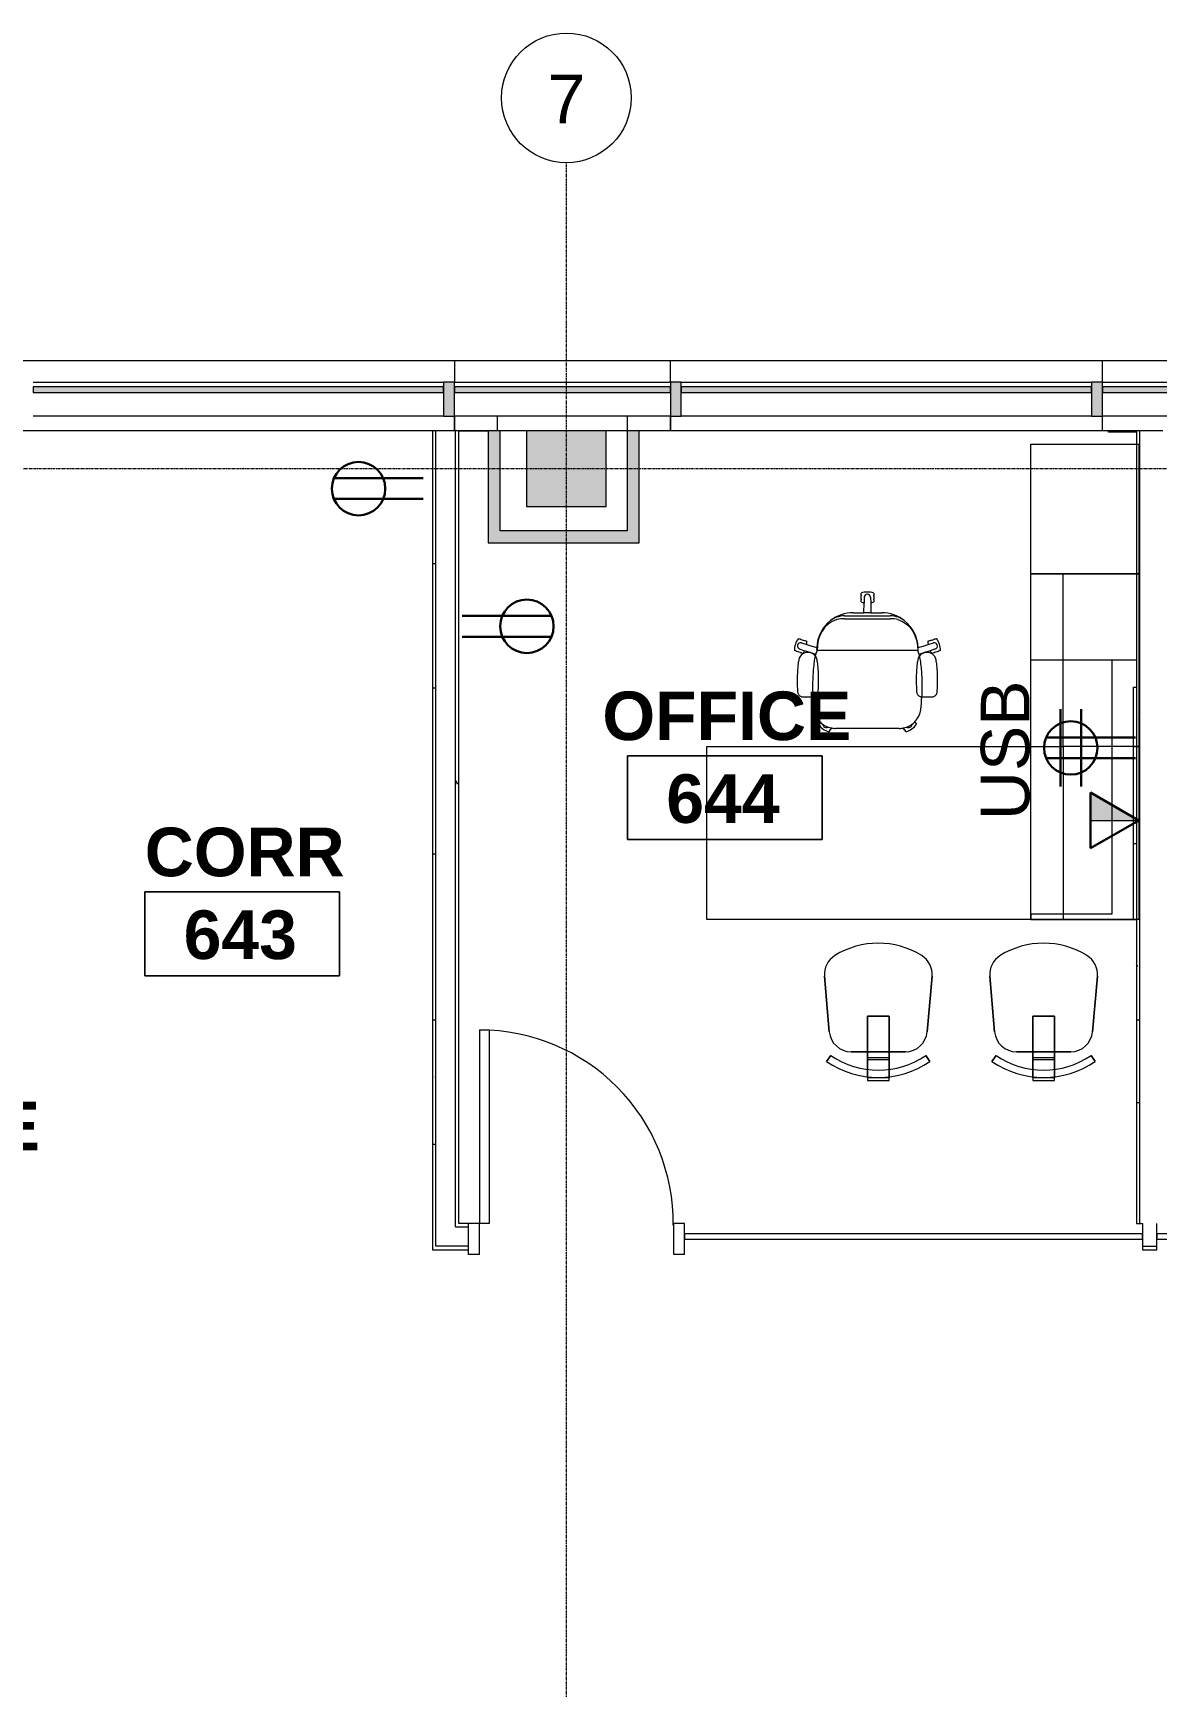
# Model space of a CAD drawing. Header units: inches. Extents: x 2468 to 4886, y -16 to 1381.
# Drawn here: x 3874 to 4082.1, y 1074.6 to 1380.8 of the extents above; entities that cross this region are included whole.
import ezdxf

# ---------------------------------------------------------------- set-up
doc = ezdxf.new("R2010")
doc.units = ezdxf.units.IN
doc.header["$MEASUREMENT"] = 0
doc.linetypes.add('Grid Line 1_2_', pattern=[0.875, 0.5, -0.125, 0.125, -0.125])
for name, color, linetype, lineweight in [('7200-WISCONSIN-AVE-6TH-FLOOR-031418_dwg', 8, 'Continuous', 9), ('A-ANNO-NOTE', 131, 'Continuous', 30), ('A-AREA-IDEN', 2, 'Continuous', 9), ('A-DOOR', 31, 'Continuous', 13), ('A-DOOR-FRAM', 31, 'Continuous', 20), ('A-GLAZ-CURT', 52, 'Continuous', 9), ('A-GLAZ-CWMG', 51, 'Continuous', 13), ('A-WALL', 113, 'Continuous', 13), ('A-WALL-PATT', 111, 'Continuous', 13), ('Bb-col', 7, 'Continuous', 9), ('Bb-cor', 7, 'Continuous', 9), ('I-FURN', 30, 'Continuous', 9), ('I-WALL', 2, 'Continuous', 13), ('Propidex Polylines', 7, 'Continuous', 9), ('S-COLS', 52, 'Continuous', 13), ('S-GRID', 1, 'Continuous', 9), ('S-GRID-IDEN', 1, 'Continuous', 9)]:
    doc.layers.add(name, color=color, linetype=linetype, lineweight=lineweight)
doc.styles.add('Swis721 Lt BT', font='swissl.ttf', dxfattribs={"height": 9})
doc.styles.add('Swis721 Lt BT_B', font='', dxfattribs={"height": 9})
doc.styles.get('Swis721 Lt BT_B').set_extended_font_data('Swis721 Lt BT', bold=True)
pattern_1 = [(0, (0, 0), (30.72, 7.68), [1.267, -21.773, 1.267, -21.773, -122.88]), (0, (0, 0), (30.72, 7.68), [-46.08, 1.267, -44.813, 1.267, -21.773, -53.76]), (0, (0, 0), (30.72, 7.68), [-115.2, 1.267, -14.093, 1.267, -37.133]), (120, (11.52, 3.84), (-22.011075, 22.7643), [1.267, -21.773, 1.267, -21.773, -122.88]), (120, (11.52, 3.84), (-22.011075, 22.7643), [-46.08, 1.267, -44.813, 1.267, -21.773, -53.76]), (120, (11.52, 3.84), (-22.011075, 22.7643), [-115.2, 1.267, -14.093, 1.267, -37.133]), (240, (15.36, 19.2), (-8.708925, -30.4443), [1.267, -21.773, 1.267, -21.773, -122.88]), (240, (15.36, 19.2), (-8.708925, -30.4443), [-46.08, 1.267, -44.813, 1.267, -21.773, -53.76]), (240, (15.36, 19.2), (-8.708925, -30.4443), [-115.2, 1.267, -14.093, 1.267, -37.133])]

# ---------------------------------------------------------------- blocks, each defined once
blk = doc.blocks.new('Concrete-Rectangular-Column - 14_ x 14_-4901127-6TH FLOOR POWER _ SIGNAL')
at = {"layer": 'S-COLS', "lineweight": 9}
blk.add_hatch(color=7, dxfattribs=at).paths.add_polyline_path([(-7, -7.375), (7, -7.375), (7, 7.375), (-7, 7.375)], flags=0)
at = {"layer": 'S-COLS', "color": 8, "lineweight": 20}
for p, q in [((7, 7.375), (-7, 7.375)), ((-7, 7.375), (-7, -7.375)), ((7, -7.375), (7, 7.375)), ((-7, -7.375), (7, -7.375))]:
    blk.add_line(p, q, dxfattribs=at)
blk = doc.blocks.new('Table-Teknion-Credenza_Top_for_Freestanding_Storage - CJCT20064-V39-6TH FLOOR POWER _ SIGNAL')
at = {"layer": 'I-FURN'}
for p, q in [((-32, 10), (32, 10)), ((-32, -9), (-32, 10)), ((32, 10), (32, 4)), ((32, 4), (32, -9.5625)), ((-32, -9.5625), (-32, -9))]:
    blk.add_line(p, q, dxfattribs=at)
blk = doc.blocks.new('Storage-Teknion-Wall_Panel_Open_Shelves - CJWO3HF1432-5122621-6TH FLOOR POWER _ SIGNAL')
at = {"layer": 'I-FURN'}
for p, q in [((-16, 13), (16, 13)), ((-16, -1), (-16, 13)), ((16, 13), (16, -1)), ((16, -1), (-16, -1))]:
    blk.add_line(p, q, dxfattribs=at)
blk = doc.blocks.new('Storage-Teknion-Wall_Panel_Under_Wall_Mount_Storage_Tackable - CJWUT2HF32-5122622-6TH FLOOR POWER _ SIGNAL')
at = {"layer": 'I-FURN'}
for p, q in [((-16, 1), (16, 1)), ((-16, 0), (-16, 1)), ((16, 0), (-16, 0)), ((16, 1), (16, 0))]:
    blk.add_line(p, q, dxfattribs=at)
blk = doc.blocks.new('Support-Teknion-Power_Trunk_with_End_Gable - CJPTG292048-V40-6TH FLOOR POWER _ SIGNAL')
at = {"layer": 'I-FURN'}
for p, q in [((-24, 4.5625), (-24, 0)), ((-19, 4), (-19, 4.5625)), ((10, 4), (-19, 4)), ((10, 4.5625), (10, 4)), ((24, 4), (24, 4.5625)), ((24, -9), (24, 4)), ((-24, 0), (-8, 0)), ((-8, 0), (23, 0)), ((23, 0), (23, -9)), ((23, -9), (23, -15)), ((24, -15), (24, -9)), ((23, -15), (24, -15))]:
    blk.add_line(p, q, dxfattribs=at)
blk = doc.blocks.new('Table-Teknion-Run_Off_Fixed_Journal_Leg - CJRF3266-5471392-6TH FLOOR POWER _ SIGNAL')
at = {"layer": 'I-FURN'}
for p, q in [((-33, 16), (33, 16)), ((-33, -16), (-33, 16)), ((33, 16), (33, -16)), ((33, -16), (-33, -16))]:
    blk.add_line(p, q, dxfattribs=at)
blk = doc.blocks.new('Storage-Teknion-Tower_Pedestal_Coat_and_Open_Shelves - CJTPF692024-5122624-6TH FLOOR POWER _ SIGNAL')
at = {"layer": 'I-FURN'}
for p, q in [((-12, 0), (12, 0)), ((-12, -20), (-12, 0)), ((12, 0), (12, -20)), ((12, -20), (-12, -20))]:
    blk.add_line(p, q, dxfattribs=at)
blk = doc.blocks.new('Chair-Teknion-Projek - No Headrest_  Fixed T-Arms-V15-6TH FLOOR POWER _ SIGNAL')
at = {"layer": 'I-FURN'}
for p, q in [((-8.86, 10.18), (-9.08, 10.49)), ((-8.76, 10.04), (-8.79, 10.09)), ((-7.17, 11.87), (-6.95, 11.57)), ((-6.88, 11.48), (-6.65, 11.17)), ((-5.91, 11.24), (5.91, 11.24)), ((6.65, 11.17), (6.88, 11.48)), ((6.95, 11.57), (7.17, 11.87)), ((8.79, 10.09), (8.76, 10.04)), ((9.08, 10.49), (8.86, 10.18)), ((-11.87, 5.48), (-11.02, 5.48)), ((-11.02, 5.48), (-10.17, 5.48)), ((10.17, 5.48), (11.02, 5.48)), ((11.02, 5.48), (11.87, 5.48)), ((-13.51, -3.15), (-13.15, -3.03)), ((-13.04, -2.99), (-12.4, -2.79)), ((-12.29, -2.75), (-11.93, -2.64)), ((11.93, -2.64), (12.29, -2.75)), ((12.4, -2.79), (13.04, -2.99)), ((13.15, -3.03), (13.51, -3.15)), ((-12.42, -5.28), (-12.78, -5.39)), ((-12.59, -3.46), (-11.62, -3.13)), ((-11.67, -5.03), (-12.31, -5.24)), ((-11.24, -4.3), (-12.21, -4.6)), ((-11.2, -4.88), (-11.56, -5)), ((-9.39, -3.16), (9.39, -3.16)), ((11.56, -5), (11.2, -4.88)), ((12.22, -4.6), (11.24, -4.3)), ((12.59, -3.46), (11.62, -3.13)), ((12.31, -5.24), (11.67, -5.03)), ((12.78, -5.39), (12.42, -5.28)), ((4.23, -9.07), (-4.23, -9.07)), ((4.23, -9.61), (-4.23, -9.61)), ((-0.63, -10.17), (-2.65, -10.17)), ((-1.18, -12.54), (-1.18, -12.17)), ((-0.61, -12.02), (-0.63, -10.17)), ((-0.63, -10.17), (0.64, -10.17)), ((-0.6, -13.04), (-0.61, -12.02)), ((0.6, -13.04), (0.61, -12.02)), ((0.64, -10.17), (0.61, -12.02)), ((2.65, -10.17), (0.64, -10.17)), ((1.18, -12.17), (1.18, -12.54)), ((-1.18, -13.33), (-1.18, -12.66)), ((-1.18, -13.82), (-1.18, -13.45)), ((1.18, -12.66), (1.18, -13.33)), ((1.18, -13.45), (1.18, -13.82))]:
    blk.add_line(p, q, dxfattribs=at)
at = {"layer": 'I-FURN', "flags": 128}
for points in [[(-11.62, -3.13), (-10.6, -2.79), (-9.58, -2.44)], [(9.58, -2.44), (10.6, -2.79), (11.62, -3.13)], [(-9.39, -3.72), (-10.32, -4.01), (-11.24, -4.3)], [(11.24, -4.3), (10.32, -4.01), (9.39, -3.72)]]:
    blk.add_lwpolyline(points, dxfattribs=at)
at = {"layer": 'I-FURN'}
for centre, radius, start, end in [((-5.91, 7.24), 4, 135.4062, 172.7165), ((-6.1, 8.39), 3.64, 107.0766, 144.9234), ((-8.81, 10.22), 0.062, 216, 291.4949), ((-8.74, 10.12), 0.062, 140.5051, 216), ((-5.91, 7.24), 4, 100.7159, 135.4062), ((-7.64, 10.51), 0.6, 53.6044, 182.0177), ((-7, 11.54), 0.062, 320.5051, 36), ((-6.93, 11.44), 0.062, 36, 111.4949), ((-5.91, 7.24), 4, 90, 100.7159), ((5.91, 7.24), 4, 79.2841, 90), ((5.91, 7.24), 4, 44.5938, 79.2841), ((6.93, 11.44), 0.062, 68.5051, 144), ((7, 11.54), 0.062, 144, 219.4949), ((6.1, 8.39), 3.64, 35.0766, 72.9234), ((7.64, 10.51), 0.6, 357.9823, 126.3956), ((5.91, 7.24), 4, 7.2835, 44.5938), ((8.81, 10.22), 0.062, 248.5051, 324), ((8.74, 10.12), 0.062, 324, 39.4949), ((24.63, 3.33), 34.78, 172.7165, 176.4781), ((-24.63, 3.33), 34.78, 3.5219, 7.2835), ((24.63, 3.33), 34.78, 176.4781, 182.5921), ((-24.63, 3.33), 34.78, 357.4079, 3.5219), ((24.25, 3.32), 34.4, 182.6596, 187.3663), ((-24.25, 3.32), 34.4, 352.6337, 357.3404), ((-13.13, -3.09), 0.062, 32.5051, 108), ((-13.02, -3.05), 0.062, 108, 183.4949), ((-11.07, -1.13), 1.68, 178.9486, 271.7629), ((-12.38, -2.85), 0.062, 32.5051, 108), ((-12.27, -2.81), 0.062, 108, 183.4949), ((-14.86, -4.83), 3.65, 27.6577, 36.875), ((-10.97, -1.13), 1.68, 268.2371, 1.0513), ((-1.73, -0.04), 8.21, 187.3674, 194.9992), ((-1.73, -0.04), 8.21, 194.9992, 196.9886), ((-5.24, -1.24), 4.5, 195.45, 205.2697), ((10.97, -1.13), 1.68, 178.9487, 271.7629), ((5.25, -1.25), 4.49, 334.7208, 344.5595), ((1.73, -0.04), 8.21, 343.0114, 345.0008), ((1.73, -0.04), 8.21, 345.0008, 352.6326), ((11.07, -1.13), 1.68, 268.2371, 1.0514), ((14.86, -4.83), 3.65, 143.125, 152.3423), ((12.27, -2.81), 0.062, 356.5051, 72), ((12.38, -2.85), 0.062, 72, 147.4949), ((13.02, -3.05), 0.062, 356.5051, 72), ((13.13, -3.09), 0.062, 72, 147.4949), ((-9.87, -3.21), 3.64, 179.0766, 216.9234), ((-12.36, -4.01), 0.6, 112.6052, 284.2997), ((-12.44, -5.22), 0.062, 288, 3.4949), ((-12.33, -5.18), 0.062, 212.5051, 288), ((-11.69, -4.98), 0.062, 288, 3.4949), ((-11.58, -4.94), 0.062, 212.5051, 288), ((-14.86, -4.83), 3.65, 359.125, 8.3423), ((-3.3, -3.44), 6.1, 177.3817, 182.6183), ((-2.64, -3.42), 6.76, 182.5778, 231.7498), ((2.64, -3.42), 6.76, 308.2502, 357.4222), ((2.64, -3.42), 6.76, 357.298, 2.149), ((14.86, -4.83), 3.65, 171.6577, 180.875), ((11.58, -4.94), 0.062, 252, 327.4949), ((11.69, -4.98), 0.062, 176.5051, 252), ((12.36, -4.01), 0.6, 256.6052, 67.3948), ((12.33, -5.18), 0.062, 252, 327.4949), ((12.44, -5.22), 0.062, 176.5051, 252), ((9.87, -3.21), 3.64, 323.0766, 0.9234), ((-2.65, -3.42), 6.75, 231.7498, 270), ((-4.23, -5.34), 4.26, 232.4396, 249.1668), ((-4.46, -4.82), 4.25, 253.6072, 273.1858), ((2.65, -3.42), 6.75, 270, 308.2502), ((4.46, -4.82), 4.25, 266.8142, 286.3928), ((4.23, -5.34), 4.26, 290.8332, 307.5604), ((-4.23, -5.34), 4.26, 249.1668, 270), ((0, -15.62), 3.65, 99.6577, 108.875), ((0, -15.62), 3.65, 71.125, 80.3423), ((4.23, -5.34), 4.26, 270, 290.8332), ((-1.12, -12.54), 0.062, 180, 255.4949), ((-1.12, -12.66), 0.062, 104.5051, 180), ((-1.12, -13.33), 0.062, 180, 255.4949), ((-1.12, -13.45), 0.062, 104.5051, 180), ((0, -10.37), 3.64, 251.0766, 288.9234), ((0, -12.99), 0.6, 184.6052, 355.3948), ((1.12, -12.54), 0.062, 284.5051, 0), ((1.12, -12.66), 0.062, 360, 75.4949), ((1.12, -13.33), 0.062, 284.5051, 360), ((1.12, -13.45), 0.062, 360, 75.4949)]:
    blk.add_arc(centre, radius, start, end, dxfattribs=at)
for points in [[(-12.75, -1.09), (-12.85, -0.16), (-12.97, 1.72), (-12.93, 3.6), (-12.86, 4.54)], [(-12.86, 4.54), (-12.85, 4.63), (-12.82, 4.79), (-12.71, 5.02), (-12.55, 5.21), (-12.35, 5.36), (-12.12, 5.46), (-11.95, 5.48), (-11.87, 5.48)], [(-10.17, 5.48), (-10.08, 5.48), (-9.92, 5.46), (-9.68, 5.36), (-9.48, 5.21), (-9.32, 5.02), (-9.21, 4.79), (-9.18, 4.63), (-9.18, 4.54)], [(-9.18, 4.54), (-9.11, 3.6), (-9.06, 1.72), (-9.18, -0.16), (-9.29, -1.09)], [(9.29, -1.09), (9.18, -0.16), (9.06, 1.72), (9.11, 3.6), (9.18, 4.54)], [(9.18, 4.54), (9.18, 4.63), (9.21, 4.79), (9.32, 5.02), (9.48, 5.21), (9.68, 5.36), (9.92, 5.46), (10.08, 5.48), (10.17, 5.48)], [(11.87, 5.48), (11.95, 5.48), (12.12, 5.46), (12.35, 5.36), (12.55, 5.21), (12.71, 5.02), (12.82, 4.79), (12.85, 4.63), (12.86, 4.54)], [(12.86, 4.54), (12.93, 3.6), (12.97, 1.72), (12.85, -0.16), (12.75, -1.09)], [(-5.66, -8.9), (-8.07, -8.21), (-9.33, -5.79), (-9.33, -3.16)], [(5.66, -8.9), (8.07, -8.21), (9.33, -5.79), (9.33, -3.16)]]:
    blk.add_open_spline(points, degree=3, dxfattribs=at)
blk = doc.blocks.new('Storage-Teknion-Pedestal_Unfinished_Top_2_High - CJPCSB2016-V41-6TH FLOOR POWER _ SIGNAL')
at = {"layer": 'I-FURN'}
for p, q in [((-8, 0), (8, 0)), ((-8, -6), (-8, 0)), ((8, 0), (8, -6)), ((-8, -19.5625), (-8, -6)), ((8, -6), (8, -19.5625))]:
    blk.add_line(p, q, dxfattribs=at)
blk = doc.blocks.new('F-Chairs1 - Side 01-V31-6TH FLOOR POWER _ SIGNAL')
at = {"layer": 'I-FURN'}
for p, q in [((-9.07, 9.03), (-9.96, 19.32)), ((-9.96, 19.32), (-9.07, 9.03)), ((-9.07, 9.03), (-9.96, 19.32)), ((9.96, 19.32), (9.07, 9.03)), ((9.07, 9.03), (9.96, 19.32)), ((9.96, 19.32), (9.07, 9.03)), ((-2, 11.91), (-2, 5.32)), ((2, 11.91), (-2, 11.91)), ((-2, 11.91), (2, 11.91)), ((-2, 5.32), (-2, 11.91)), ((2, 11.91), (2, 5.32)), ((2, 5.32), (2, 11.91)), ((-9.57, 3.52), (-8.8, 4.64)), ((-8.8, 4.64), (-9.57, 3.52)), ((-9.57, 3.52), (-8.8, 4.64)), ((5.02, 5.32), (-5.02, 5.32)), ((-5.02, 5.32), (5.02, 5.32)), ((5.02, 5.32), (-5.02, 5.32)), ((-2, 5.32), (-2, 3.91)), ((-2, 4.21), (-2, 5.32)), ((2, 4.21), (-2, 4.21)), ((-2, 2.09), (-2, 4.21)), ((-2, 3.91), (-2, 2.09)), ((-2, 3.91), (2, 3.91)), ((2, 5.32), (2, 4.21)), ((2, 3.91), (2, 5.32)), ((2, 4.21), (2, 2.09)), ((2, 2.09), (2, 3.91)), ((8.8, 4.64), (9.57, 3.52)), ((9.57, 3.52), (8.8, 4.64)), ((8.8, 4.64), (9.57, 3.52)), ((-2, 2.09), (-2, 0.72)), ((-2, 0.72), (-2, 2.09)), ((-2, 0.72), (-2, 0)), ((-2, 0.46), (-2, 0.72)), ((2, 0.46), (-2, 0.46)), ((-2, 0.46), (-2, 0)), ((2, 0.46), (-2, 0.46)), ((2, 2.09), (2, 0.72)), ((2, 0.72), (2, 2.09)), ((2, 0.72), (2, 0.46)), ((2, 0), (2, 0.72)), ((2, 0), (2, 0.46)), ((-2, 0), (2, 0)), ((-2, 0), (2, 0))]:
    blk.add_line(p, q, dxfattribs=at)
for centre, radius, start, end in [((0, 10.06), 15.35, 58.407, 121.593), ((0, 10.06), 15.35, 58.407, 121.593), ((0, 10.06), 15.35, 58.407, 121.593), ((-5.91, 19.67), 4.06, 121.593, 184.9697), ((-5.91, 19.67), 4.06, 121.593, 184.9697), ((-5.91, 19.67), 4.06, 121.593, 184.9697), ((5.91, 19.67), 4.06, 355.0303, 58.407), ((5.91, 19.67), 4.06, 355.0303, 58.407), ((5.91, 19.67), 4.06, 355.0303, 58.407), ((-5.02, 9.38), 4.06, 184.9697, 270), ((-5.02, 9.38), 4.06, 184.9697, 270), ((-5.02, 9.38), 4.06, 184.9697, 270), ((5.02, 9.38), 4.06, 270, 355.0303), ((5.02, 9.38), 4.06, 270, 355.0303), ((5.02, 9.38), 4.06, 270, 355.0303), ((0, 17.51), 16.94, 235.6197, 304.3803), ((0, 17.51), 16.94, 235.6197, 304.3803), ((0, 17.51), 16.94, 235.6197, 304.3803), ((0, 17.51), 15.59, 235.6197, 304.3803), ((0, 17.51), 15.59, 235.6197, 304.3803), ((0, 17.51), 15.59, 235.6197, 304.3803)]:
    blk.add_arc(centre, radius, start, end, dxfattribs=at)
blk = doc.blocks.new('System Panel - Glazed-6291202-6TH FLOOR POWER _ SIGNAL')
at = {"layer": 'A-GLAZ-CURT', "lineweight": 13}
for p, q in [((43.13, 0.5), (-43.13, 0.5)), ((-43.13, 0.5), (-43.13, -0.5)), ((43.13, -0.5), (43.13, 0.5)), ((-43.13, -0.5), (43.13, -0.5))]:
    blk.add_line(p, q, dxfattribs=at)
blk = doc.blocks.new('Single Flush - OTJ_SOLIDFLUSH_ALUM-6376845-6TH FLOOR POWER _ SIGNAL')
at = {"layer": 'A-DOOR', "lineweight": 20}
for p, q in [((16.15625, -2.4375), (17.90625, -2.4375)), ((16.15625, -38.25), (16.15625, -2.4375)), ((17.90625, -2.4375), (17.90625, -38.25)), ((17.90625, -38.25), (16.15625, -38.25))]:
    blk.add_line(p, q, dxfattribs=at)
at = {"layer": 'A-DOOR', "lineweight": 9}
blk.add_arc((17.90625, -2.4375), 35.8125, 179.5, 270, dxfattribs=at)
at = {"layer": 'A-DOOR-FRAM'}
for p, q in [((-20, 3.3125), (-20, -2.4375)), ((-20, 3.3125), (-18, 3.3125)), ((-18, 3.3125), (-18, -2.4375)), ((18.000004, 3.3125), (18.000004, -2.4375)), ((18.000004, 3.3125), (20.000004, 3.3125)), ((20.000004, 3.3125), (20.000004, -2.4375)), ((-20, -2.4375), (-18, -2.4375)), ((18.000004, -2.4375), (20.000004, -2.4375))]:
    blk.add_line(p, q, dxfattribs=at)
blk = doc.blocks.new('System Panel - Glazed-6291213-6TH FLOOR POWER _ SIGNAL')
at = {"layer": 'A-GLAZ-CURT', "lineweight": 13}
for p, q in [((42.38, 0.5), (-42.38, 0.5)), ((-42.38, 0.5), (-42.38, -0.5)), ((42.38, -0.5), (42.38, 0.5)), ((-42.38, -0.5), (42.38, -0.5))]:
    blk.add_line(p, q, dxfattribs=at)
blk = doc.blocks.new('System Panel - Glazed-5927131-6TH FLOOR POWER _ SIGNAL')
at = {"layer": 'A-GLAZ-CURT'}
blk.add_hatch(color=7, dxfattribs=at).paths.add_polyline_path([(-38, 0.5), (-38, -0.5), (38, -0.5), (38, 0.5), (25.89, 0.5)], flags=0)
at = {"layer": 'A-GLAZ-CURT', "color": 8, "lineweight": 20}
for p, q in [((38, 0.5), (-38, 0.5)), ((-38, 0.5), (-38, -0.5)), ((38, -0.5), (38, 0.5)), ((-38, -0.5), (38, -0.5))]:
    blk.add_line(p, q, dxfattribs=at)
blk = doc.blocks.new('System Panel - Glazed-5927134-6TH FLOOR POWER _ SIGNAL')
at = {"layer": 'A-GLAZ-CURT'}
blk.add_hatch(color=7, dxfattribs=at).paths.add_polyline_path([(12, 0.5), (-20, 0.5), (-20, -0.5), (20, -0.5), (20, 0.5)], flags=0)
at = {"layer": 'A-GLAZ-CURT', "color": 8, "lineweight": 20}
for p, q in [((20, 0.5), (-20, 0.5)), ((-20, 0.5), (-20, -0.5)), ((20, -0.5), (20, 0.5)), ((-20, -0.5), (20, -0.5))]:
    blk.add_line(p, q, dxfattribs=at)
blk = doc.blocks.new('System Panel - Glazed-5927133-6TH FLOOR POWER _ SIGNAL')
at = {"layer": 'A-GLAZ-CURT'}
blk.add_hatch(color=7, dxfattribs=at).paths.add_polyline_path([(-38, 0.5), (-38, -0.5), (38, -0.5), (38, 0.5)], flags=0)
at = {"layer": 'A-GLAZ-CURT', "color": 8, "lineweight": 20}
for p, q in [((38, 0.5), (-38, 0.5)), ((-38, 0.5), (-38, -0.5)), ((38, -0.5), (38, 0.5)), ((-38, -0.5), (38, -0.5))]:
    blk.add_line(p, q, dxfattribs=at)
blk = doc.blocks.new('Rectangular Mullion - 2_ x 6_ rectangular-5927116-6TH FLOOR POWER _ SIGNAL')
at = {"layer": 'A-GLAZ-CWMG', "lineweight": 9}
blk.add_hatch(color=7, dxfattribs=at).paths.add_polyline_path([(-1, 1.37), (1, 1.37), (1, -4.88), (-1, -4.88), (-1, -3.1)], flags=0)
at = {"layer": 'A-GLAZ-CWMG', "color": 8, "lineweight": 20}
for p, q in [((-1, 1.37), (1, 1.37)), ((-1, -4.88), (-1, 1.37)), ((1, 1.37), (1, -4.88)), ((1, -4.88), (-1, -4.88))]:
    blk.add_line(p, q, dxfattribs=at)
blk = doc.blocks.new('Rectangular Mullion - 2_ x 6_ rectangular-5911032-6TH FLOOR POWER _ SIGNAL')
at = {"layer": 'A-GLAZ-CWMG', "lineweight": 9}
for p, q in [((4354, 1316.13), (4430, 1316.13)), ((4354, 1309.88), (4430, 1309.88))]:
    blk.add_line(p, q, dxfattribs=at)
blk = doc.blocks.new('Rectangular Mullion - 2_ x 6_ rectangular-5911033-6TH FLOOR POWER _ SIGNAL')
at = {"layer": 'A-GLAZ-CWMG', "lineweight": 9}
for p, q in [((3112, 1316.13), (3152, 1316.13)), ((3112, 1309.88), (3152, 1309.88))]:
    blk.add_line(p, q, dxfattribs=at)
blk = doc.blocks.new('Rectangular Mullion - 2_ x 6_ rectangular-V71-6TH FLOOR POWER _ SIGNAL')
at = {"layer": 'A-GLAZ-CWMG', "lineweight": 9}
for p, q in [((3154, 1316.13), (3230, 1316.13)), ((3154, 1309.88), (3230, 1309.88))]:
    blk.add_line(p, q, dxfattribs=at)
blk = doc.blocks.new('7200-WISCONSIN-AVE-6TH-FLOOR-031418_dwg-5450642-6TH FLOOR POWER _ SIGNAL')
at = {"layer": 'Bb-col'}
for p, q in [((3960, 1307.13), (3960, 1309.88)), ((3984, 1309.88), (3984, 1307.13))]:
    blk.add_line(p, q, dxfattribs=at)
at = {"layer": 'Bb-cor'}
for p, q in [((3952, 1320.13), (3952, 1316.13)), ((3952, 1309.88), (3952, 1307.13)), ((3992, 1307.13), (3992, 1309.88)), ((4072, 1307.13), (4072, 1309.88)), ((3952.81, 1307.13), (3958.25, 1307.13))]:
    blk.add_line(p, q, dxfattribs=at)
at = {"layer": 'Bb-cor', "flags": 128}
for points in [[(3872, 1320.13), (3952, 1320.13), (3992, 1320.13)], [(3992, 1316.13), (3992, 1320.13), (4072, 1320.13)], [(4072, 1316.13), (4072, 1320.13), (4112, 1320.13), (4112, 1316.13)], [(3947.94, 1307.13), (3872, 1307.13), (3832, 1307.13), (3752, 1307.13), (3752, 1309.88)], [(4078.3, 1307.13), (4072, 1307.13), (3992, 1307.13), (3986.25, 1307.13)]]:
    blk.add_lwpolyline(points, dxfattribs=at)
at = {"layer": 'Propidex Polylines'}
for p, q in [((3952, 1307.13), (3952, 1309.88)), ((3958.25, 1307.13), (3952.81, 1307.13)), ((3965.37, 1307.13), (3960.5, 1307.13)), ((3984, 1307.13), (3980.12, 1307.13))]:
    blk.add_line(p, q, dxfattribs=at)
at = {"layer": 'Propidex Polylines', "flags": 128}
for points in [[(3992, 1309.88), (3992, 1307.13), (3986.25, 1307.13)], [(4078.3, 1306.87), (4073.12, 1306.87), (4073.12, 1307.13), (4072, 1307.13), (4072, 1309.88)]]:
    blk.add_lwpolyline(points, dxfattribs=at)
blk = doc.blocks.new('Room Tag - Room Name and Number-3379422-6TH FLOOR POWER _ SIGNAL')
at = {"layer": 'A-AREA-IDEN'}
for p, q in [((-0.1881, -0.1636), (-0.1881, -0.0018)), ((-0.1881, -0.0018), (0.1869, -0.0018)), ((0.1869, -0.0018), (-0.1881, -0.0018)), ((-0.1881, -0.0018), (-0.1881, -0.1636)), ((0.1869, -0.0018), (0.1869, -0.1636)), ((0.1869, -0.1636), (0.1869, -0.0018)), ((0.1869, -0.1636), (-0.1881, -0.1636)), ((-0.1881, -0.1636), (0.1869, -0.1636))]:
    blk.add_line(p, q, dxfattribs=at)
blk = doc.blocks.new('Grid - Grid Head - Circle-50561-6TH FLOOR POWER _ SIGNAL')
at = {"layer": 'S-GRID-IDEN'}
blk.add_circle((0, 0), 0.125, dxfattribs=at)

msp = doc.modelspace()

# ---------------------------------------------------------------- hatches: boundary and pattern name
at = {"layer": 'A-ANNO-NOTE', "lineweight": 9}
msp.add_hatch(color=256, dxfattribs=at).paths.add_polyline_path([(4078.74, 1235), (4069.81, 1240.16), (4069.81, 1235)], flags=0)
at = {"layer": 'A-WALL-PATT', "lineweight": 9}
h = msp.add_hatch(dxfattribs=at)
h.set_pattern_fill('FP_1', color=256, style=0, pattern_type=2)
h.set_pattern_definition(pattern_1)
h.paths.add_polyline_path([(3948.56, 1155.52), (3948.56, 1307.13), (3947.94, 1307.13), (3947.94, 1155.52)], flags=0)
h = msp.add_hatch(dxfattribs=at)
h.set_pattern_fill('FP_1', color=256, style=0, pattern_type=2)
h.set_pattern_definition(pattern_1)
h.paths.add_polyline_path([(3952.81, 1159.77), (3952.81, 1307.13), (3952.19, 1307.13), (3952.19, 1159.77)], flags=0)
for points in [[(3958.25, 1288.63), (3960.5, 1288.63), (3960.5, 1307.13), (3958.25, 1307.13)], [(3986.25, 1286.38), (3986.25, 1307.13), (3984, 1307.13), (3984, 1286.38)], [(3980.54, 1286.38), (3984, 1286.38), (3984, 1288.63), (3958.25, 1288.63), (3958.25, 1286.38), (3980.12, 1286.38)]]:
    msp.add_hatch(color=7, dxfattribs=at).paths.add_polyline_path(points, flags=0)
h = msp.add_hatch(dxfattribs=at)
h.set_pattern_fill('FP_1', color=256, style=0, pattern_type=2)
h.set_pattern_definition(pattern_1)
h.paths.add_polyline_path([(4078.3, 1160.39), (4078.93, 1160.39), (4078.93, 1307.13), (4078.3, 1307.13), (4078.3, 1304.66), (4078.74, 1304.66), (4078.74, 1216.66), (4078.3, 1216.66), (4078.3, 1165.22)], flags=0)
h = msp.add_hatch(dxfattribs=at)
h.set_pattern_fill('FP_1', color=256, style=0, pattern_type=2)
h.set_pattern_definition(pattern_1)
h.paths.add_polyline_path([(4523.63, 1155.52), (4523.42, 1156.14), (4506.35, 1156.14), (4506.35, 1155.52), (4523.42, 1155.52)], flags=0)
h.paths.add_polyline_path([(4346.11, 1155.52), (4346.11, 1155.52), (4346.11, 1156.14), (4342.61, 1156.14), (4342.61, 1155.52)], flags=0)
h.paths.add_polyline_path([(4210.54, 1155.52), (4216.35, 1155.52), (4216.35, 1156.14), (4208.35, 1156.14), (4208.35, 1155.52), (4209.91, 1155.52)], flags=0)
h.paths.add_polyline_path([(4082.07, 1155.52), (4082.08, 1155.52), (4082.07, 1156.14), (4079.4, 1156.14), (4079.4, 1155.52)], flags=0)
h.paths.add_polyline_path([(3952.81, 1155.52), (3954.63, 1155.52), (3954.63, 1156.14), (3948.56, 1156.14), (3948.56, 1155.52), (3952.5, 1155.52)], flags=0)

# ---------------------------------------------------------------- linework, layer by layer
at = {"layer": 'A-ANNO-NOTE'}
for p, q in [((3946.22, 1298.34), (3929.7, 1298.34)), ((3946.22, 1294.51), (3929.7, 1294.51)), ((3953.47, 1272.85), (3969.99, 1272.85)), ((3953.47, 1269.02), (3969.99, 1269.02)), ((4064.21, 1241.25), (4064.21, 1255.6)), ((4068.04, 1241.25), (4068.04, 1255.6)), ((4078.09, 1250.34), (4061.56, 1250.34)), ((4078.09, 1246.51), (4061.56, 1246.51)), ((4078.74, 1235), (4069.81, 1240.16)), ((4069.81, 1229.84), (4069.81, 1240.16)), ((4078.74, 1235), (4069.81, 1229.84))]:
    msp.add_line(p, q, dxfattribs=at)
at = {"layer": 'A-ANNO-NOTE', "lineweight": 9}
for p, q in [((4078.74, 1235), (4069.81, 1240.16)), ((4069.81, 1240.16), (4069.81, 1235)), ((4069.81, 1235), (4078.74, 1235))]:
    msp.add_line(p, q, dxfattribs=at)
at = {"layer": 'A-ANNO-NOTE'}
for centre in [(3934.26, 1296.42), (3965.43, 1270.94), (4066.13, 1248.42)]:
    msp.add_circle(centre, 4.95, dxfattribs=at)
at = {"layer": 'A-WALL'}
for p, q in [((3948.56, 1156.14), (3948.56, 1307.13)), ((3952.19, 1159.77), (3952.19, 1307.13)), ((4078.93, 1160.39), (4078.93, 1307.13)), ((3952.19, 1159.77), (3954.63, 1159.77)), ((3954.63, 1156.14), (3948.56, 1156.14)), ((4079.4, 1156.14), (4082.08, 1156.14))]:
    msp.add_line(p, q, dxfattribs=at)
at = {"layer": 'I-WALL'}
for p, q in [((3947.94, 1307.13), (3947.94, 1155.52)), ((3952.81, 1307.13), (3947.94, 1307.13)), ((3952.81, 1160.39), (3952.81, 1307.13)), ((4078.3, 1307.13), (4078.3, 1160.39)), ((4083.18, 1307.13), (4078.3, 1307.13)), ((3954.63, 1160.39), (3952.81, 1160.39)), ((3954.63, 1155.52), (3954.63, 1160.39)), ((4078.3, 1160.39), (4079.4, 1160.39)), ((4079.4, 1160.39), (4079.4, 1155.52)), ((4082.08, 1155.52), (4082.08, 1160.39)), ((3947.94, 1155.52), (3954.63, 1155.52)), ((4079.4, 1155.52), (4082.08, 1155.52))]:
    msp.add_line(p, q, dxfattribs=at)
at = {"layer": 'I-WALL', "color": 8, "lineweight": 20}
for p, q in [((3960.5, 1307.13), (3958.25, 1307.13)), ((3958.25, 1307.13), (3958.25, 1286.38)), ((3960.5, 1288.63), (3960.5, 1307.13)), ((3986.25, 1307.13), (3984, 1307.13)), ((3984, 1307.13), (3984, 1288.63)), ((3986.25, 1286.38), (3986.25, 1307.13)), ((3958.25, 1286.38), (3986.25, 1286.38)), ((3984, 1288.63), (3960.5, 1288.63))]:
    msp.add_line(p, q, dxfattribs=at)
at = {"layer": 'S-GRID', "linetype": 'Grid Line 1_2_'}
for p, q in [((3972.75, -16.1), (3972.75, 1356.78)), ((3004.37, 1300.13), (4862.49, 1300.13))]:
    msp.add_line(p, q, dxfattribs=at)

# ---------------------------------------------------------------- block references
at = {"layer": '7200-WISCONSIN-AVE-6TH-FLOOR-031418_dwg', "color": 7}
msp.add_blockref('7200-WISCONSIN-AVE-6TH-FLOOR-031418_dwg-5450642-6TH FLOOR POWER _ SIGNAL', (0, 0), dxfattribs=at)
msp.add_blockref('7200-WISCONSIN-AVE-6TH-FLOOR-031418_dwg-5450642-6TH FLOOR POWER _ SIGNAL', (0, 0), dxfattribs=at)
msp.add_blockref('7200-WISCONSIN-AVE-6TH-FLOOR-031418_dwg-5450642-6TH FLOOR POWER _ SIGNAL', (0, 0), dxfattribs=at)
at = {"layer": 'A-AREA-IDEN', "xscale": 95.99999999999994, "yscale": 95.99999999999994, "zscale": 95.99999999999994}
for p in [(4002.14, 1247.14), (3912.78, 1221.94)]:
    msp.add_blockref('Room Tag - Room Name and Number-3379422-6TH FLOOR POWER _ SIGNAL', p, dxfattribs=at)
at = {"layer": 'A-DOOR', "rotation": 180}
msp.add_blockref('Single Flush - OTJ_SOLIDFLUSH_ALUM-6376845-6TH FLOOR POWER _ SIGNAL', (3974.63, 1157.95), dxfattribs=at)
at = {"layer": 'A-GLAZ-CURT', "rotation": 180}
for name, p in [('System Panel - Glazed-5927131-6TH FLOOR POWER _ SIGNAL', (3912, 1314.75)), ('System Panel - Glazed-5927134-6TH FLOOR POWER _ SIGNAL', (3972, 1314.75)), ('System Panel - Glazed-5927133-6TH FLOOR POWER _ SIGNAL', (4032, 1314.75)), ('System Panel - Glazed-5927134-6TH FLOOR POWER _ SIGNAL', (4092, 1314.75)), ('System Panel - Glazed-6291202-6TH FLOOR POWER _ SIGNAL', (4125.22, 1157.95))]:
    msp.add_blockref(name, p, dxfattribs=at)
at = {"layer": 'A-GLAZ-CURT'}
msp.add_blockref('System Panel - Glazed-6291213-6TH FLOOR POWER _ SIGNAL', (4037.02, 1157.95), dxfattribs=at)
at = {"layer": 'A-GLAZ-CWMG', "lineweight": 9}
for name, p in [('Rectangular Mullion - 2_ x 6_ rectangular-5911032-6TH FLOOR POWER _ SIGNAL', (-480, 0)), ('Rectangular Mullion - 2_ x 6_ rectangular-5911033-6TH FLOOR POWER _ SIGNAL', (840, 0)), ('Rectangular Mullion - 2_ x 6_ rectangular-V71-6TH FLOOR POWER _ SIGNAL', (840, 0)), ('Rectangular Mullion - 2_ x 6_ rectangular-5911033-6TH FLOOR POWER _ SIGNAL', (960, 0))]:
    msp.add_blockref(name, p, dxfattribs=at)
at = {"layer": 'A-GLAZ-CWMG', "lineweight": 9, "extrusion": (0, 0, -1)}
for p in [(-3951, 1314.75), (-3993, 1314.75), (-4071, 1314.75)]:
    msp.add_blockref('Rectangular Mullion - 2_ x 6_ rectangular-5927116-6TH FLOOR POWER _ SIGNAL', p, dxfattribs=at)
at = {"layer": 'I-FURN'}
for name, p, rotation in [('Storage-Teknion-Tower_Pedestal_Coat_and_Open_Shelves - CJTPF692024-5122624-6TH FLOOR POWER _ SIGNAL', (4058.74, 1292.66), 90.00000000000053), ('Table-Teknion-Credenza_Top_for_Freestanding_Storage - CJCT20064-V39-6TH FLOOR POWER _ SIGNAL', (4068.74, 1248.66), 90.00000000000053), ('Storage-Teknion-Pedestal_Unfinished_Top_2_High - CJPCSB2016-V41-6TH FLOOR POWER _ SIGNAL', (4058.74, 1272.66), 90.00000000000053), ('Storage-Teknion-Wall_Panel_Open_Shelves - CJWO3HF1432-5122621-6TH FLOOR POWER _ SIGNAL', (4077.74, 1264.66), 90.00000000000053), ('Chair-Teknion-Projek - No Headrest_  Fixed T-Arms-V15-6TH FLOOR POWER _ SIGNAL', (4028.48, 1263.28), 180), ('Support-Teknion-Power_Trunk_with_End_Gable - CJPTG292048-V40-6TH FLOOR POWER _ SIGNAL', (4073.74, 1240.66), 270.0000000000005), ('Storage-Teknion-Wall_Panel_Under_Wall_Mount_Storage_Tackable - CJWUT2HF32-5122622-6TH FLOOR POWER _ SIGNAL', (4078.74, 1232.66), 90.00000000000053)]:
    msp.add_blockref(name, p, dxfattribs=dict(at, rotation=rotation))
for name, p in [('Table-Teknion-Run_Off_Fixed_Journal_Leg - CJRF3266-5471392-6TH FLOOR POWER _ SIGNAL', (4031.74, 1232.66)), ('F-Chairs1 - Side 01-V31-6TH FLOOR POWER _ SIGNAL', (4030.49, 1186.85)), ('F-Chairs1 - Side 01-V31-6TH FLOOR POWER _ SIGNAL', (4061.1, 1186.85))]:
    msp.add_blockref(name, p, dxfattribs=at)
at = {"layer": 'S-COLS', "lineweight": 9, "rotation": 89.99999999999385}
msp.add_blockref('Concrete-Rectangular-Column - 14_ x 14_-4901127-6TH FLOOR POWER _ SIGNAL', (3972.75, 1300.13), dxfattribs=at)
at = {"layer": 'S-GRID-IDEN', "xscale": 95.99999999999994, "yscale": 95.99999999999994, "zscale": 95.99999999999994}
msp.add_blockref('Grid - Grid Head - Circle-50561-6TH FLOOR POWER _ SIGNAL', (3972.75, 1368.78), dxfattribs=at)

# ---------------------------------------------------------------- texts
at = {"layer": 'A-ANNO-NOTE', "lineweight": 9, "insert": (4049.48, 1235.06), "char_height": 9, "width": 30.3, "attachment_point": 1, "rotation": 90, "style": 'Swis721 Lt BT'}
msp.add_mtext('USB', dxfattribs=at)
at = {"layer": 'A-AREA-IDEN', "char_height": 9, "attachment_point": 1, "style": 'Swis721 Lt BT_B'}
for s, insert, width in [('OFFICE', (3979.4, 1258.86), 54.843), ('644', (3991.24, 1243.54), 25.452), ('CORR', (3894.67, 1233.66), 43.632), ('643', (3901.88, 1218.34), 25.452), ('OFFICE', (3829.2, 1182.9), 54.843)]:
    msp.add_mtext(s, dxfattribs=dict(at, insert=insert, width=width))
at = {"layer": 'S-GRID-IDEN', "insert": (3969.25, 1373.06), "char_height": 9, "width": 8.181, "attachment_point": 1, "style": 'Swis721 Lt BT'}
msp.add_mtext('7', dxfattribs=at)

doc.saveas('drawing.dxf')
